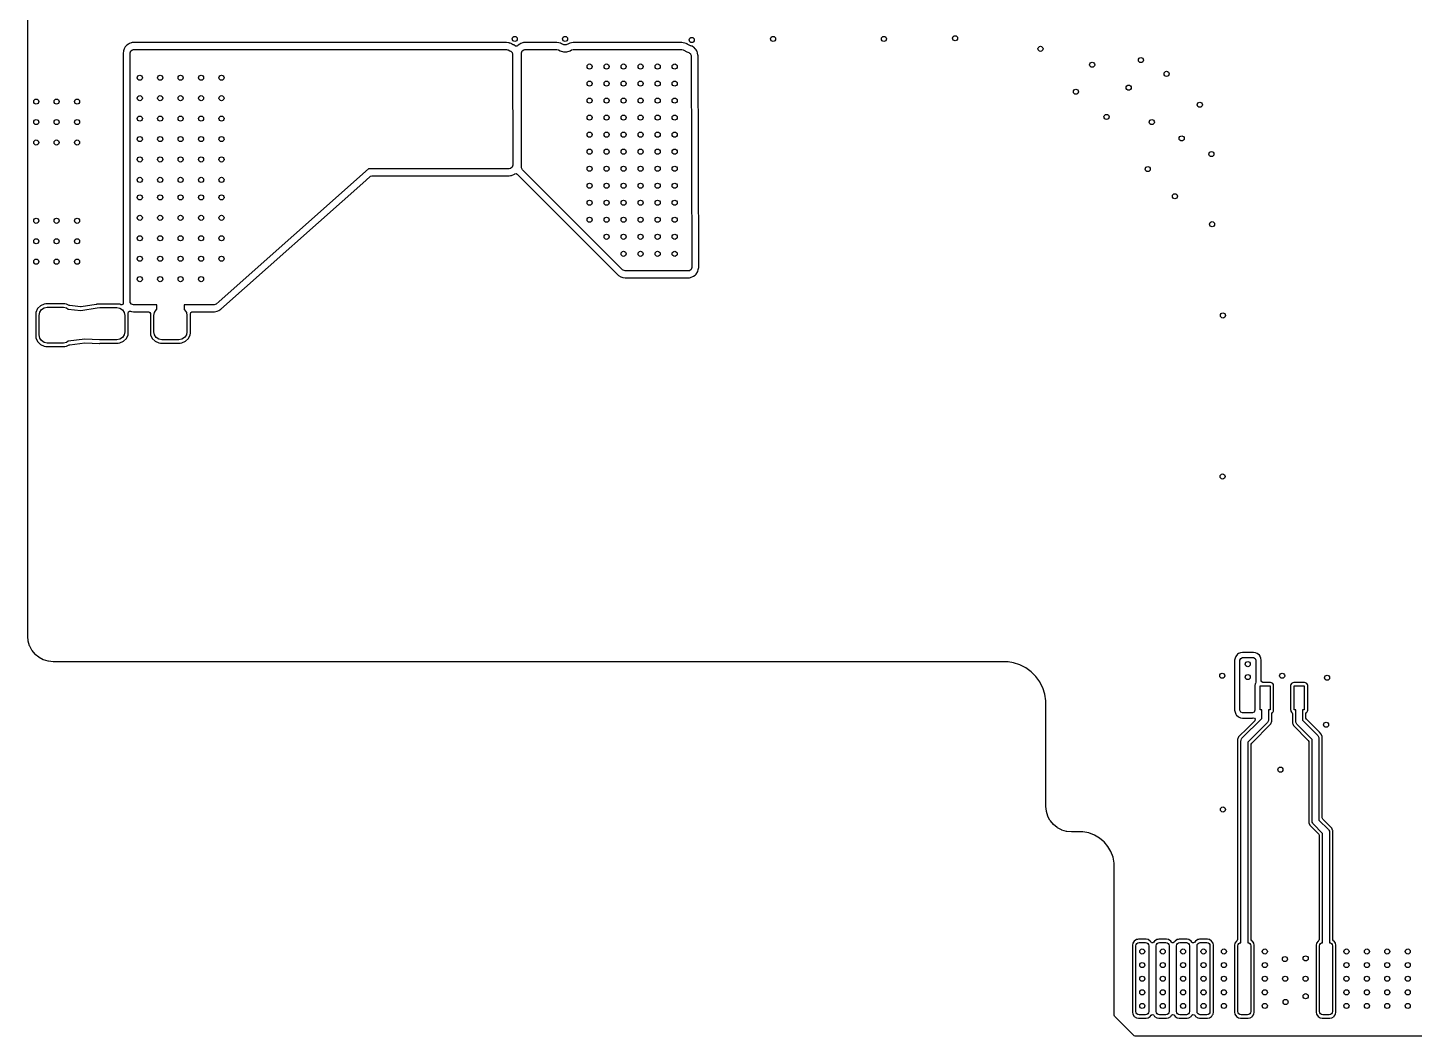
# Model space of a CAD drawing. Extents: x 114.9 to 199.6, y -137.1 to -76.7.
# Drawn here: x 114.88 to 155.62, y -137.15 to -107.53 of the extents above; entities that cross this region are included whole.
import ezdxf

# ---------------------------------------------------------------- set-up
doc = ezdxf.new("R2010")
doc.units = 0
doc.layers.add('BLACK', color=7, linetype='CONTINUOUS')

msp = doc.modelspace()

# ---------------------------------------------------------------- linework, layer by layer
at = {"layer": 'BLACK', "linetype": 'CONTINUOUS'}
for p, q in [((114.8805, -115.9379), (114.8805, -98.952501)), ((117.977736, -107.965386), (117.956865, -107.967029)), ((117.989, -107.9645), (117.977736, -107.965386)), ((128.949409, -107.9645), (117.989, -107.9645)), ((129.002595, -107.971502), (128.949409, -107.9645)), ((129.477736, -107.965386), (129.456865, -107.967029)), ((129.489, -107.9645), (129.477736, -107.965386)), ((130.429409, -107.9645), (129.489, -107.9645)), ((130.482594, -107.971502), (130.429409, -107.9645)), ((130.910591, -107.9645), (130.857404, -107.971501)), ((134.099149, -107.9645), (130.910591, -107.9645)), ((134.143707, -107.969389), (134.099149, -107.9645)), ((117.691145, -108.227041), (117.6845, -108.269)), ((117.6845, -108.269), (117.6845, -115.571)), ((117.694556, -108.205501), (117.691145, -108.227041)), ((117.694557, -108.205498), (117.694556, -108.205501)), ((117.713464, -108.147307), (117.694557, -108.205498)), ((117.713466, -108.147303), (117.713464, -108.147307)), ((117.747835, -108.08978), (117.713466, -108.147303)), ((117.760372, -108.068797), (117.747835, -108.08978)), ((117.760374, -108.068794), (117.760372, -108.068796)), ((117.760372, -108.068796), (117.760372, -108.068797)), ((117.788105, -108.044565), (117.760374, -108.068794)), ((117.788106, -108.044565), (117.788105, -108.044565)), ((117.78811, -108.044561), (117.788106, -108.044565)), ((117.788117, -108.044556), (117.78811, -108.044561)), ((117.837617, -108.008592), (117.788117, -108.044556)), ((117.873785, -107.993133), (117.837617, -108.008592)), ((117.92171, -107.972648), (117.873785, -107.993133)), ((117.89, -108.269), (117.908907, -108.210809)), ((117.89, -115.571), (117.89, -108.269)), ((117.908907, -108.210809), (117.958407, -108.174845)), ((117.921713, -107.972647), (117.92171, -107.972648)), ((117.926272, -107.971873), (117.921713, -107.972647)), ((117.952329, -107.967746), (117.926272, -107.971873)), ((117.956856, -107.96703), (117.952329, -107.967746)), ((117.95686, -107.967029), (117.956856, -107.96703)), ((117.956865, -107.967029), (117.95686, -107.967029)), ((117.958407, -108.174845), (117.989, -108.17)), ((117.989, -108.17), (128.949409, -108.17)), ((128.949409, -108.17), (128.981218, -108.178523)), ((128.981218, -108.178523), (128.993437, -108.180329)), ((128.993437, -108.180329), (128.996217, -108.181709)), ((128.996217, -108.181709), (129.045062, -108.20991)), ((129.021061, -107.976449), (129.002595, -107.971502)), ((129.022746, -107.976868), (129.021061, -107.976449)), ((129.023474, -107.977035), (129.022746, -107.976868)), ((129.023483, -107.977037), (129.023474, -107.977035)), ((129.023484, -107.977038), (129.023483, -107.977037)), ((129.024825, -107.977458), (129.023484, -107.977038)), ((129.034404, -107.980025), (129.024825, -107.977458)), ((129.034296, -107.980426), (129.034404, -107.980025)), ((129.052947, -107.986272), (129.034296, -107.980426)), ((129.045062, -108.20991), (129.062331, -108.214537)), ((129.052947, -107.986273), (129.052947, -107.986272)), ((129.082943, -107.995675), (129.052947, -107.986273)), ((129.062331, -108.214537), (129.071184, -108.218933)), ((129.071184, -108.218933), (129.114895, -108.261747)), ((129.092775, -108.005507), (129.082943, -107.995675)), ((129.125514, -108.019068), (129.092775, -108.005507)), ((129.114895, -108.261747), (129.126156, -108.307491)), ((129.129273, -108.021238), (129.125514, -108.019068)), ((129.126156, -108.307491), (129.129887, -111.570887)), ((129.146164, -108.027621), (129.129273, -108.021238)), ((129.155859, -108.031637), (129.146164, -108.027621)), ((129.156058, -108.031637), (129.155859, -108.031637)), ((129.162579, -108.034875), (129.156058, -108.031637)), ((129.208189, -108.067296), (129.162579, -108.034875)), ((129.210094, -108.068408), (129.208189, -108.067296)), ((129.231488, -108.074972), (129.210094, -108.068408)), ((129.239909, -108.07213), (129.231488, -108.074972)), ((129.247254, -108.07347), (129.239909, -108.07213)), ((129.25628, -108.066607), (129.247254, -108.07347)), ((129.267023, -108.062984), (129.25628, -108.066607)), ((129.288106, -108.044565), (129.267023, -108.062984)), ((129.28811, -108.044561), (129.288106, -108.044565)), ((129.288117, -108.044556), (129.28811, -108.044561)), ((129.337617, -108.008592), (129.288117, -108.044556)), ((129.373785, -107.993133), (129.337617, -108.008592)), ((129.42171, -107.972648), (129.373785, -107.993133)), ((129.39, -108.269), (129.408907, -108.210809)), ((129.39, -111.628992), (129.39, -108.269)), ((129.408907, -108.210809), (129.458407, -108.174845)), ((129.421713, -107.972647), (129.42171, -107.972648)), ((129.426272, -107.971873), (129.421713, -107.972647)), ((129.452329, -107.967746), (129.426272, -107.971873)), ((129.456856, -107.96703), (129.452329, -107.967746)), ((129.45686, -107.967029), (129.456856, -107.96703)), ((129.456865, -107.967029), (129.45686, -107.967029)), ((129.458407, -108.174845), (129.489, -108.17)), ((129.489, -108.17), (130.429409, -108.17)), ((130.429409, -108.17), (130.478909, -108.183263)), ((130.478909, -108.183263), (130.525062, -108.20991)), ((130.482596, -107.971502), (130.482594, -107.971502)), ((130.482599, -107.971503), (130.482596, -107.971502)), ((130.482608, -107.971505), (130.482599, -107.971503)), ((130.532086, -107.984762), (130.482608, -107.971505)), ((130.525062, -108.20991), (130.620565, -108.2355)), ((130.532102, -107.984768), (130.532086, -107.984762)), ((130.566131, -107.998863), (130.532102, -107.984768)), ((130.572775, -108.005507), (130.566131, -107.998863)), ((130.635859, -108.031637), (130.572775, -108.005507)), ((130.620565, -108.2355), (130.620567, -108.2355)), ((130.620567, -108.2355), (130.719433, -108.2355)), ((130.704141, -108.031637), (130.635859, -108.031637)), ((130.767225, -108.005507), (130.704141, -108.031637)), ((130.719433, -108.2355), (130.719435, -108.2355)), ((130.719435, -108.2355), (130.814938, -108.20991)), ((130.773869, -107.998862), (130.767225, -108.005507)), ((130.807905, -107.984764), (130.773869, -107.998862)), ((130.857404, -107.971501), (130.807905, -107.984764)), ((130.814938, -108.20991), (130.86109, -108.183263)), ((130.86109, -108.183263), (130.910591, -108.17)), ((130.910591, -108.17), (134.099149, -108.17)), ((134.099149, -108.17), (134.141061, -108.17931)), ((134.141061, -108.17931), (134.154599, -108.185636)), ((134.185608, -107.978696), (134.143707, -107.969389)), ((134.154599, -108.185636), (134.159438, -108.190475)), ((134.159438, -108.190475), (134.245062, -108.23991)), ((134.185618, -107.978699), (134.185608, -107.978696)), ((134.185623, -107.9787), (134.185618, -107.978699)), ((134.185628, -107.978701), (134.185623, -107.9787)), ((134.185629, -107.978702), (134.185628, -107.978701)), ((134.228052, -107.993131), (134.185629, -107.978702)), ((134.228054, -107.993132), (134.228052, -107.993131)), ((134.228057, -107.993133), (134.228054, -107.993132)), ((134.241595, -107.999459), (134.228057, -107.993133)), ((134.249228, -108.004808), (134.241595, -107.999459)), ((134.245062, -108.23991), (134.30526, -108.25604)), ((134.252839, -108.00711), (134.249228, -108.004808)), ((134.262187, -108.012507), (134.252839, -108.00711)), ((134.262188, -108.012507), (134.262187, -108.012507)), ((134.280138, -108.02287), (134.262188, -108.012507)), ((134.292775, -108.035507), (134.280138, -108.02287)), ((134.355859, -108.061637), (134.292775, -108.035507)), ((134.30526, -108.25604), (134.313146, -108.259725)), ((134.313146, -108.259725), (134.329452, -108.274955)), ((134.329452, -108.274955), (134.348172, -108.287112)), ((134.348172, -108.287112), (134.35136, -108.295418)), ((134.35136, -108.295418), (134.35786, -108.301489)), ((134.369685, -108.061637), (134.355859, -108.061637)), ((134.35786, -108.301489), (134.3621, -108.323398)), ((134.3621, -108.323398), (134.370098, -108.344234)), ((134.392241, -108.069856), (134.369685, -108.061637)), ((134.370098, -108.344234), (134.370234, -108.349105)), ((134.370234, -108.349105), (134.389689, -114.57069)), ((134.392255, -108.069862), (134.392241, -108.069856)), ((134.392257, -108.069863), (134.392255, -108.069862)), ((134.400143, -108.073548), (134.392257, -108.069863)), ((134.400145, -108.073549), (134.400143, -108.073548)), ((134.400146, -108.07355), (134.400145, -108.073549)), ((134.453414, -108.109542), (134.400146, -108.07355)), ((134.454921, -108.110743), (134.453414, -108.109542)), ((134.454934, -108.110725), (134.454921, -108.110743)), ((134.459972, -108.114664), (134.454934, -108.110725)), ((134.460096, -108.114766), (134.459972, -108.114664)), ((134.490667, -108.146266), (134.460096, -108.114766)), ((134.49163, -108.145236), (134.490667, -108.146266)), ((134.49813, -108.151307), (134.49163, -108.145236)), ((134.504057, -108.160063), (134.49813, -108.151307)), ((134.52379, -108.180395), (134.504057, -108.160063)), ((134.539524, -108.212453), (134.52379, -108.180395)), ((134.5494, -108.227041), (134.539524, -108.212453)), ((134.559617, -108.262444), (134.5494, -108.227041)), ((134.560425, -108.266622), (134.559617, -108.262444)), ((134.561949, -108.270591), (134.560425, -108.266622)), ((134.575518, -108.338499), (134.561949, -108.270591)), ((134.575654, -108.34337), (134.575518, -108.338499)), ((134.575733, -108.348462), (134.575654, -108.34337)), ((134.595188, -114.570047), (134.575733, -108.348462)), ((129.111046, -111.629099), (129.061587, -111.66512)), ((129.129887, -111.570887), (129.111046, -111.629099)), ((129.391219, -111.644479), (129.39, -111.628992)), ((124.89, -111.67), (120.501375, -115.571)), ((120.554659, -115.798587), (124.812523, -112.013819)), ((124.812523, -112.013819), (124.954208, -111.887877)), ((129.030887, -111.67), (124.89, -111.67)), ((124.954208, -111.887877), (124.986762, -111.8755)), ((124.986762, -111.8755), (129.030886, -111.8755)), ((129.030886, -111.8755), (129.030887, -111.8755)), ((129.061587, -111.66512), (129.030887, -111.67)), ((129.030887, -111.8755), (129.063148, -111.872952)), ((129.063148, -111.872952), (129.07757, -111.870659)), ((129.07757, -111.870659), (129.093818, -111.868077)), ((129.093818, -111.868077), (129.093837, -111.868073)), ((129.093837, -111.868073), (129.093848, -111.868072)), ((129.093848, -111.868072), (129.098513, -111.867275)), ((129.098513, -111.867275), (129.182568, -111.831234)), ((129.182568, -111.831234), (129.196289, -111.82124)), ((129.196289, -111.82124), (129.232744, -111.812442)), ((129.232744, -111.812442), (129.264744, -111.831999)), ((129.264744, -111.831999), (129.264778, -111.832046)), ((129.264778, -111.832046), (129.273684, -111.844304)), ((129.273684, -111.844304), (129.273691, -111.844312)), ((129.273691, -111.844312), (132.215686, -114.786307)), ((129.418996, -111.698996), (129.391219, -111.644479)), ((132.361004, -114.641004), (129.418996, -111.698996)), ((132.215686, -114.786307), (132.227543, -114.797268)), ((132.227543, -114.797268), (132.239354, -114.807356)), ((132.239354, -114.807356), (132.239355, -114.807357)), ((132.239355, -114.807357), (132.239357, -114.807358)), ((132.239357, -114.807358), (132.309315, -114.846536)), ((132.309315, -114.846536), (132.367506, -114.865443)), ((132.372817, -114.651093), (132.361004, -114.641004)), ((132.367506, -114.865443), (132.431008, -114.8755)), ((132.431008, -114.67), (132.372817, -114.651093)), ((134.290689, -114.67), (132.431008, -114.67)), ((132.431008, -114.8755), (132.431009, -114.8755)), ((132.431009, -114.8755), (134.290678, -114.8755)), ((134.290678, -114.8755), (134.290689, -114.8755)), ((134.321576, -114.665058), (134.290689, -114.67)), ((134.290689, -114.8755), (134.323157, -114.872919)), ((134.370963, -114.62894), (134.321576, -114.665058)), ((134.323157, -114.872919), (134.354044, -114.867977)), ((134.354044, -114.867977), (134.358901, -114.86714)), ((134.358901, -114.86714), (134.442885, -114.830933)), ((134.389689, -114.57069), (134.370963, -114.62894)), ((134.442885, -114.830933), (134.492272, -114.794815)), ((134.492272, -114.794815), (134.519939, -114.77049)), ((134.519939, -114.77049), (134.566602, -114.691833)), ((134.566602, -114.691833), (134.585328, -114.633583)), ((134.585328, -114.633583), (134.595188, -114.570047)), ((115.255638, -115.696357), (115.171357, -115.780638)), ((115.25564, -115.696356), (115.255638, -115.696357)), ((115.363671, -115.64598), (115.25564, -115.696356)), ((115.412896, -115.639501), (115.363671, -115.64598)), ((115.412901, -115.6395), (115.412896, -115.639501)), ((115.967099, -115.6395), (115.412901, -115.6395)), ((115.967103, -115.6395), (115.967099, -115.6395)), ((116.006484, -115.644684), (115.967103, -115.6395)), ((116.016331, -115.645981), (116.006484, -115.644684)), ((116.102163, -115.686005), (116.016331, -115.645981)), ((116.116521, -115.690183), (116.102163, -115.686005)), ((116.432992, -115.731546), (116.116521, -115.690183)), ((116.887947, -115.658642), (116.447315, -115.731306)), ((116.900678, -115.654706), (116.887947, -115.658642)), ((116.908668, -115.65098), (116.900678, -115.654706)), ((116.957896, -115.644501), (116.908668, -115.65098)), ((116.957901, -115.6445), (116.957896, -115.644501)), ((117.537099, -115.6445), (116.957901, -115.6445)), ((117.537103, -115.6445), (117.537099, -115.6445)), ((117.576484, -115.649684), (117.537103, -115.6445)), ((117.586331, -115.650981), (117.576484, -115.649684)), ((117.61972, -115.666551), (117.586331, -115.650981)), ((117.648091, -115.670539), (117.61972, -115.666551)), ((117.680068, -115.650945), (117.648091, -115.670539)), ((117.688825, -115.614479), (117.680068, -115.650945)), ((117.6845, -115.571), (117.684673, -115.573201)), ((117.684673, -115.573201), (117.687029, -115.603134)), ((117.687029, -115.603134), (117.687032, -115.603159)), ((117.687032, -115.603159), (117.688825, -115.614479)), ((117.894845, -115.601593), (117.89, -115.571)), ((117.930809, -115.651093), (117.894845, -115.601593)), ((117.989, -115.67), (117.930809, -115.651093)), ((118.6725, -115.67), (117.989, -115.67)), ((118.6725, -115.802576), (118.6725, -115.67)), ((120.35236, -115.67), (119.4725, -115.67)), ((119.4725, -115.67), (119.4725, -115.802576)), ((120.362078, -115.669522), (120.35236, -115.67)), ((120.418132, -115.644994), (120.362078, -115.669522)), ((120.501375, -115.571), (120.418132, -115.644994)), ((114.8805, -125.397593), (114.8805, -115.9379)), ((115.115422, -115.930898), (115.1145, -115.9379)), ((115.1145, -115.9379), (115.1145, -116.592098)), ((115.120981, -115.88867), (115.115422, -115.930898)), ((115.171356, -115.78064), (115.120981, -115.888668)), ((115.120981, -115.888668), (115.120981, -115.88867)), ((115.171357, -115.780638), (115.171356, -115.78064)), ((115.215, -115.9775), (115.233079, -115.886613)), ((115.215, -116.5525), (115.215, -115.9775)), ((115.233079, -115.886613), (115.284562, -115.809562)), ((115.284562, -115.809562), (115.361613, -115.758079)), ((115.361613, -115.758079), (115.4525, -115.74)), ((115.4525, -115.74), (115.9275, -115.74)), ((115.9275, -115.74), (116.018387, -115.758079)), ((116.018387, -115.758079), (116.068527, -115.791581)), ((116.068527, -115.791581), (116.069872, -115.790834)), ((116.069872, -115.790834), (116.072717, -115.790856)), ((116.072717, -115.790856), (116.441956, -115.839115)), ((116.447315, -115.731306), (116.432992, -115.731546)), ((116.441956, -115.839115), (116.916648, -115.760835)), ((116.916648, -115.760835), (116.917221, -115.760968)), ((116.917221, -115.760968), (116.9975, -115.745)), ((116.9975, -115.745), (117.4975, -115.745)), ((117.4975, -115.745), (117.588387, -115.763079)), ((117.588387, -115.763079), (117.665438, -115.814562)), ((117.665438, -115.814562), (117.716921, -115.891613)), ((117.716921, -115.891613), (117.735, -115.9825)), ((117.735, -115.9825), (117.735, -116.4575)), ((117.830961, -115.908425), (117.840668, -115.872202)), ((117.835499, -115.942898), (117.830961, -115.908425)), ((117.8355, -116.497103), (117.835499, -115.942898)), ((117.840668, -115.872202), (117.873147, -115.853451)), ((117.873147, -115.853451), (117.894683, -115.85543)), ((117.894683, -115.85543), (117.901932, -115.857786)), ((117.901932, -115.857786), (117.92549, -115.865441)), ((117.92549, -115.865441), (117.925494, -115.865441)), ((117.925494, -115.865441), (117.925498, -115.865443)), ((117.925498, -115.865443), (117.989, -115.8755)), ((117.989, -115.8755), (118.4375, -115.8755)), ((118.4375, -115.8755), (118.472148, -115.889852)), ((118.472148, -115.889852), (118.4865, -115.9245)), ((118.486082, -115.930878), (118.4845, -115.942897)), ((118.4845, -115.942897), (118.4845, -115.942899)), ((118.4845, -115.942899), (118.4845, -115.942902)), ((118.4845, -115.942902), (118.4845, -116.497098)), ((118.4865, -115.9245), (118.486082, -115.930878)), ((118.585, -115.9825), (118.603079, -115.891613)), ((118.585, -116.4575), (118.585, -115.9825)), ((118.603079, -115.891613), (118.654562, -115.814562)), ((118.654562, -115.814562), (118.6725, -115.802576)), ((119.4725, -115.802576), (119.490438, -115.814562)), ((119.490438, -115.814562), (119.541921, -115.891613)), ((119.541921, -115.891613), (119.56, -115.9825)), ((119.56, -115.9825), (119.56, -116.4575)), ((119.658919, -115.930894), (119.668627, -115.894669)), ((119.659132, -115.932519), (119.658919, -115.930894)), ((119.660499, -115.942898), (119.659132, -115.932519)), ((119.6605, -116.497103), (119.660499, -115.942898)), ((119.668627, -115.894669), (119.701106, -115.875919)), ((119.701106, -115.875919), (119.7075, -115.8755)), ((119.7075, -115.8755), (120.352367, -115.8755)), ((120.352367, -115.8755), (120.355572, -115.875421)), ((120.355572, -115.875421), (120.362456, -115.875252)), ((120.362456, -115.875252), (120.372174, -115.874774)), ((120.372174, -115.874774), (120.444459, -115.857787)), ((120.444459, -115.857787), (120.500513, -115.833259)), ((120.500513, -115.833259), (120.554659, -115.798587)), ((117.735, -116.4575), (117.716921, -116.548387)), ((117.829019, -116.54633), (117.8355, -116.497103)), ((118.4845, -116.497098), (118.484501, -116.497103)), ((118.484501, -116.497103), (118.49098, -116.546328)), ((118.603079, -116.548387), (118.585, -116.4575)), ((119.56, -116.4575), (119.541921, -116.548387)), ((119.654019, -116.54633), (119.6605, -116.497103)), ((115.1145, -116.592098), (115.114501, -116.592103)), ((115.114501, -116.592103), (115.12098, -116.641328)), ((115.12098, -116.641328), (115.171356, -116.749359)), ((115.171356, -116.749359), (115.171357, -116.749361)), ((115.171357, -116.749361), (115.255638, -116.833642)), ((115.233079, -116.643387), (115.215, -116.5525)), ((115.284562, -116.720438), (115.233079, -116.643387)), ((115.255638, -116.833642), (115.25564, -116.833643)), ((115.25564, -116.833643), (115.255641, -116.833644)), ((115.255641, -116.833644), (115.36367, -116.884019)), ((115.361613, -116.771921), (115.284562, -116.720438)), ((115.4525, -116.79), (115.361613, -116.771921)), ((115.36367, -116.884019), (115.412897, -116.8905)), ((115.412897, -116.8905), (115.967102, -116.890499)), ((115.9275, -116.79), (115.4525, -116.79)), ((116.018387, -116.771921), (115.9275, -116.79)), ((115.967102, -116.890499), (116.01633, -116.884019)), ((116.01633, -116.884019), (116.102172, -116.843989)), ((116.068959, -116.73813), (116.018387, -116.771921)), ((116.072723, -116.739142), (116.068959, -116.73813)), ((116.553504, -116.676304), (116.072723, -116.739142)), ((116.102172, -116.843989), (116.116522, -116.839814)), ((116.116522, -116.839814), (116.553968, -116.78264)), ((116.990116, -116.694689), (116.553504, -116.676304)), ((116.553968, -116.78264), (116.562363, -116.782271)), ((116.562363, -116.782271), (116.985678, -116.800096)), ((116.985678, -116.800096), (117.003656, -116.799317)), ((116.993642, -116.694232), (116.990116, -116.694689)), ((116.9975, -116.695), (116.993642, -116.694232)), ((117.4975, -116.695), (116.9975, -116.695)), ((117.003656, -116.799317), (117.007597, -116.798807)), ((117.007597, -116.798807), (117.007603, -116.798804)), ((117.007603, -116.798804), (117.01093, -116.797886)), ((117.01093, -116.797886), (117.011093, -116.798477)), ((117.011093, -116.798477), (117.025398, -116.795499)), ((117.025398, -116.795499), (117.537098, -116.795499)), ((117.588387, -116.676921), (117.4975, -116.695)), ((117.537098, -116.795499), (117.537102, -116.795499)), ((117.537102, -116.795499), (117.58633, -116.789019)), ((117.58633, -116.789019), (117.694359, -116.738644)), ((117.665438, -116.625438), (117.588387, -116.676921)), ((117.716921, -116.548387), (117.665438, -116.625438)), ((117.694359, -116.738644), (117.778644, -116.654359)), ((117.778644, -116.654359), (117.829019, -116.54633)), ((118.49098, -116.546328), (118.541356, -116.654359)), ((118.541356, -116.654359), (118.541357, -116.654361)), ((118.541357, -116.654361), (118.625638, -116.738642)), ((118.654562, -116.625438), (118.603079, -116.548387)), ((118.625638, -116.738642), (118.62564, -116.738643)), ((118.62564, -116.738643), (118.625641, -116.738644)), ((118.625641, -116.738644), (118.73367, -116.789019)), ((118.731613, -116.676921), (118.654562, -116.625438)), ((118.8225, -116.695), (118.731613, -116.676921)), ((118.73367, -116.789019), (118.782897, -116.7955)), ((118.782897, -116.7955), (119.362102, -116.795499)), ((119.3225, -116.695), (118.8225, -116.695)), ((119.413387, -116.676921), (119.3225, -116.695)), ((119.362102, -116.795499), (119.41133, -116.789019)), ((119.41133, -116.789019), (119.519359, -116.738644)), ((119.490438, -116.625438), (119.413387, -116.676921)), ((119.541921, -116.548387), (119.490438, -116.625438)), ((119.519359, -116.738644), (119.603644, -116.654359)), ((119.603644, -116.654359), (119.654019, -116.54633)), ((114.880736, -125.402396), (114.8805, -125.397593)), ((114.894428, -125.541417), (114.880736, -125.402396)), ((114.896302, -125.550838), (114.894428, -125.541417)), ((114.936151, -125.682205), (114.896302, -125.550838)), ((114.939824, -125.691072), (114.936151, -125.682205)), ((114.9815, -125.769042), (114.939824, -125.691072)), ((115.004539, -125.812144), (114.9815, -125.769042)), ((115.009875, -125.82013), (115.004539, -125.812144)), ((115.096961, -125.926245), (115.009875, -125.82013)), ((150.514493, -125.886336), (150.462165, -125.908011)), ((150.514502, -125.886334), (150.514493, -125.886336)), ((150.573994, -125.8745), (150.514502, -125.886334)), ((150.574, -125.8745), (150.573994, -125.8745)), ((150.896, -125.8745), (150.574, -125.8745)), ((150.896005, -125.8745), (150.896, -125.8745)), ((150.955497, -125.886334), (150.896005, -125.8745)), ((150.955506, -125.886336), (150.955497, -125.886334)), ((151.007832, -125.90801), (150.955506, -125.886336)), ((115.103754, -125.933038), (115.096961, -125.926245)), ((115.209869, -126.020124), (115.103754, -125.933038)), ((115.217855, -126.02546), (115.209869, -126.020124)), ((115.338923, -126.090173), (115.217855, -126.02546)), ((115.347798, -126.093849), (115.338923, -126.090173)), ((115.479161, -126.133697), (115.347798, -126.093849)), ((115.488582, -126.135571), (115.479161, -126.133697)), ((115.627604, -126.149264), (115.488582, -126.135571)), ((115.632407, -126.1495), (115.627604, -126.149264)), ((143.648416, -126.1495), (115.632407, -126.1495)), ((143.648417, -126.1495), (143.648416, -126.1495)), ((143.693482, -126.156637), (143.648417, -126.1495)), ((143.842823, -126.18029), (143.693482, -126.156637)), ((143.842826, -126.180291), (143.842823, -126.18029)), ((144.030026, -126.241116), (143.842826, -126.180291)), ((144.205399, -126.330472), (144.030026, -126.241116)), ((150.356334, -126.044502), (150.3445, -126.103994)), ((150.3445, -126.103994), (150.3445, -127.576005)), ((150.356336, -126.044493), (150.356334, -126.044502)), ((150.37801, -125.992167), (150.356336, -126.044493)), ((150.42701, -125.928309), (150.37801, -125.992167)), ((150.427011, -125.928308), (150.42701, -125.928309)), ((150.462165, -125.908011), (150.427011, -125.928308)), ((150.5, -126.104), (150.521674, -126.051674)), ((150.5, -127.576), (150.5, -126.104)), ((150.521674, -126.051674), (150.574, -126.03)), ((150.574, -126.03), (150.896, -126.03)), ((150.896, -126.03), (150.948326, -126.051674)), ((150.948326, -126.051674), (150.97, -126.104)), ((150.97, -126.104), (150.97, -126.746258)), ((151.007833, -125.908011), (151.007832, -125.90801)), ((151.071692, -125.957011), (151.007833, -125.908011)), ((151.089269, -125.987455), (151.071692, -125.957011)), ((151.091988, -125.992165), (151.089269, -125.987455)), ((151.113663, -126.044493), (151.091988, -125.992165)), ((151.113665, -126.044502), (151.113663, -126.044493)), ((151.125499, -126.103994), (151.113665, -126.044502)), ((151.1255, -126.104), (151.125499, -126.103994)), ((151.1255, -126.7105), (151.1255, -126.104)), ((144.364653, -126.446177), (144.205399, -126.330472)), ((144.503822, -126.585347), (144.364652, -126.446177)), ((144.364652, -126.446177), (144.364653, -126.446177)), ((144.503824, -126.58535), (144.503822, -126.585347)), ((144.503828, -126.585354), (144.503824, -126.58535)), ((144.619524, -126.744595), (144.503828, -126.585354)), ((144.619525, -126.744597), (144.619524, -126.744595)), ((144.619527, -126.7446), (144.619525, -126.744597)), ((144.672038, -126.84766), (144.619527, -126.7446)), ((144.708884, -126.919975), (144.672038, -126.84766)), ((144.769709, -127.107174), (144.708884, -126.919975)), ((144.769709, -127.107176), (144.769709, -127.107174)), ((144.8005, -127.301583), (144.769709, -127.107176)), ((150.948236, -126.801277), (150.939503, -126.84518)), ((150.939503, -126.84518), (150.939503, -127.576)), ((150.957529, -126.78737), (150.948236, -126.801277)), ((150.97, -126.746258), (150.957529, -126.78737)), ((151.090003, -127.56), (151.090003, -126.86)), ((151.090003, -126.86), (151.390003, -126.86)), ((151.139852, -126.745148), (151.1255, -126.7105)), ((151.1745, -126.7595), (151.139852, -126.745148)), ((151.399902, -126.7595), (151.1745, -126.7595)), ((151.390003, -126.86), (151.390003, -127.56)), ((151.399907, -126.7595), (151.399902, -126.7595)), ((151.429215, -126.76533), (151.399907, -126.7595)), ((151.46246, -126.787543), (151.429215, -126.76533)), ((151.48467, -126.820783), (151.46246, -126.787543)), ((151.48467, -126.820784), (151.48467, -126.820783)), ((151.484672, -126.820787), (151.48467, -126.820784)), ((151.490501, -126.850095), (151.484672, -126.820787)), ((151.490502, -126.850102), (151.490501, -126.850095)), ((151.490503, -127.569899), (151.490502, -126.850102)), ((151.995334, -126.820787), (151.989504, -126.850095)), ((151.989504, -126.850095), (151.989504, -127.569894)), ((152.017547, -126.787542), (151.995334, -126.820786)), ((151.995334, -126.820786), (151.995334, -126.820787)), ((152.050787, -126.765332), (152.017547, -126.787542)), ((152.050788, -126.765332), (152.050787, -126.765332)), ((152.05079, -126.765331), (152.050788, -126.765332)), ((152.050791, -126.765331), (152.05079, -126.765331)), ((152.080106, -126.759501), (152.050791, -126.765331)), ((152.080108, -126.7595), (152.080106, -126.759501)), ((152.080109, -126.7595), (152.080108, -126.7595)), ((152.399905, -126.7595), (152.080109, -126.7595)), ((152.090004, -127.56), (152.090004, -126.86)), ((152.090004, -126.86), (152.390004, -126.86)), ((152.390004, -126.86), (152.390004, -127.56)), ((152.429216, -126.76533), (152.399905, -126.7595)), ((152.462461, -126.787543), (152.429216, -126.76533)), ((152.484671, -126.820783), (152.462461, -126.787543)), ((152.484671, -126.820784), (152.484671, -126.820783)), ((152.484673, -126.820787), (152.484671, -126.820784)), ((152.490503, -126.850102), (152.484673, -126.820787)), ((152.490504, -127.569899), (152.490503, -126.850102)), ((144.8005, -130.397593), (144.8005, -127.301583)), ((150.3445, -127.576005), (150.356334, -127.635497)), ((150.356334, -127.635497), (150.356336, -127.635506)), ((150.356336, -127.635506), (150.378011, -127.687834)), ((150.378011, -127.687834), (150.388159, -127.705411)), ((150.388159, -127.705411), (150.398308, -127.722989)), ((150.398308, -127.722989), (150.453387, -127.765252)), ((150.453387, -127.765252), (150.462167, -127.771989)), ((150.462167, -127.771989), (150.514493, -127.793663)), ((150.521674, -127.628326), (150.5, -127.576)), ((150.514493, -127.793663), (150.514502, -127.793665)), ((150.514502, -127.793665), (150.573994, -127.805499)), ((150.574, -127.65), (150.521674, -127.628326)), ((150.559289, -128.399289), (151.140003, -127.818575)), ((150.573994, -127.805499), (150.574, -127.8055)), ((150.865503, -127.65), (150.574, -127.65)), ((150.574, -127.8055), (150.865503, -127.8055)), ((150.932845, -127.883604), (150.659086, -128.157364)), ((150.917829, -127.628326), (150.865503, -127.65)), ((150.865503, -127.8055), (150.888637, -127.800898)), ((150.888637, -127.800898), (150.925419, -127.808213)), ((150.939503, -127.576), (150.917829, -127.628326)), ((150.925419, -127.808213), (150.946255, -127.839395)), ((150.93894, -127.876178), (150.932845, -127.883604)), ((150.946255, -127.839395), (150.93894, -127.876178)), ((151.140003, -127.56), (151.090003, -127.56)), ((151.140003, -127.818575), (151.140003, -127.56)), ((151.323151, -127.915554), (151.310714, -127.930707)), ((151.338082, -127.879506), (151.323151, -127.915554)), ((151.340003, -127.859997), (151.338082, -127.879506)), ((151.390003, -127.56), (151.340003, -127.56)), ((151.340003, -127.56), (151.340003, -127.859997)), ((151.409979, -127.973571), (151.440503, -127.899879)), ((151.440503, -127.673319), (151.454855, -127.638671)), ((151.440503, -127.820114), (151.440503, -127.673319)), ((151.440503, -127.899879), (151.440503, -127.820114)), ((151.454855, -127.638671), (151.462283, -127.632575)), ((151.462283, -127.632575), (151.46246, -127.632457)), ((151.46246, -127.632457), (151.472347, -127.61766)), ((151.472347, -127.61766), (151.484671, -127.599216)), ((151.484671, -127.599216), (151.484672, -127.599212)), ((151.484672, -127.599212), (151.490502, -127.569904)), ((151.490502, -127.569904), (151.490503, -127.569899)), ((151.989504, -127.569894), (151.989505, -127.569898)), ((151.989505, -127.569898), (151.990719, -127.576)), ((151.990719, -127.576), (151.995335, -127.599213)), ((151.995335, -127.599213), (152.017249, -127.632012)), ((152.017249, -127.632012), (152.017547, -127.632457)), ((152.017547, -127.632457), (152.01772, -127.632573)), ((152.01772, -127.632573), (152.017838, -127.632749)), ((152.017838, -127.632749), (152.02096, -127.635871)), ((152.02096, -127.635871), (152.020339, -127.636491)), ((152.020339, -127.636491), (152.038561, -127.663752)), ((152.038561, -127.663752), (152.039504, -127.673319)), ((152.039504, -127.673319), (152.039504, -127.949887)), ((152.140004, -127.56), (152.090004, -127.56)), ((152.140004, -127.910004), (152.140004, -127.56)), ((152.141925, -127.929513), (152.140004, -127.910004)), ((152.390004, -127.56), (152.340004, -127.56)), ((152.340004, -127.56), (152.340004, -127.868582)), ((152.340004, -127.868582), (152.790711, -128.319289)), ((152.440504, -127.673319), (152.454856, -127.638671)), ((152.440504, -127.806658), (152.440504, -127.673319)), ((152.454856, -127.841306), (152.440504, -127.806658)), ((152.454856, -127.638671), (152.462284, -127.632575)), ((152.833574, -128.220024), (152.454856, -127.841306)), ((152.462284, -127.632575), (152.462461, -127.632457)), ((152.462461, -127.632457), (152.472348, -127.61766)), ((152.472348, -127.61766), (152.484672, -127.599216)), ((152.484672, -127.599216), (152.484673, -127.599212)), ((152.484673, -127.599212), (152.490503, -127.569904)), ((152.490503, -127.569904), (152.490504, -127.569899)), ((150.491198, -128.325252), (150.460024, -128.356425)), ((150.516426, -128.300024), (150.491198, -128.325252)), ((150.659086, -128.157364), (150.516426, -128.300024)), ((151.310714, -127.930707), (150.73, -128.511421)), ((150.844852, -128.538698), (151.409977, -127.973573)), ((151.409977, -127.973573), (151.409979, -127.973571)), ((152.039504, -127.949887), (152.049315, -127.973572)), ((152.049315, -127.973572), (152.070028, -128.023578)), ((152.070028, -128.023578), (152.070029, -128.023579)), ((152.070029, -128.023579), (152.070029, -128.02358)), ((152.070029, -128.02358), (152.505148, -128.458698)), ((152.156857, -127.965561), (152.141925, -127.929513)), ((152.169293, -127.980715), (152.156857, -127.965561)), ((152.62, -128.431422), (152.169293, -127.980715)), ((152.790711, -128.319289), (152.803147, -128.334443)), ((152.803147, -128.334443), (152.818079, -128.370491)), ((152.889976, -128.276426), (152.833574, -128.220024)), ((152.899751, -128.300025), (152.889976, -128.276426)), ((152.920499, -128.350116), (152.899751, -128.300025)), ((150.460024, -128.356425), (150.4295, -128.430116)), ((150.4295, -128.430116), (150.4295, -134.304174)), ((150.53, -128.47), (150.531921, -128.450491)), ((150.53, -134.400994), (150.53, -128.47)), ((150.531921, -128.450491), (150.546853, -128.414443)), ((150.546853, -128.414443), (150.559289, -128.399289)), ((150.73, -128.511421), (150.73, -134.400994)), ((150.8305, -128.573346), (150.844852, -128.538698)), ((150.8305, -134.304174), (150.8305, -128.573346)), ((152.505148, -128.458698), (152.5195, -128.493346)), ((152.5195, -128.493346), (152.5195, -130.800118)), ((152.62, -130.84), (152.62, -128.431422)), ((152.818079, -128.370491), (152.82, -128.39)), ((152.82, -128.39), (152.82, -130.798578)), ((152.9205, -128.35012), (152.920499, -128.350116)), ((152.9205, -130.736654), (152.9205, -128.35012)), ((144.800736, -130.402396), (144.8005, -130.397593)), ((144.814428, -130.541417), (144.800736, -130.402396)), ((144.816302, -130.550838), (144.814428, -130.541417)), ((144.856151, -130.682205), (144.816302, -130.550838)), ((144.859824, -130.691072), (144.856151, -130.682205)), ((144.918111, -130.800118), (144.859824, -130.691072)), ((152.934852, -130.771302), (152.9205, -130.736654)), ((153.143574, -130.980024), (152.934852, -130.771302)), ((144.924539, -130.812144), (144.918111, -130.800118)), ((144.929875, -130.82013), (144.924539, -130.812144)), ((145.016961, -130.926245), (144.929875, -130.82013)), ((145.023754, -130.933038), (145.016961, -130.926245)), ((145.129869, -131.020124), (145.023754, -130.933038)), ((145.137855, -131.02546), (145.129869, -131.020124)), ((145.258923, -131.090173), (145.137855, -131.02546)), ((145.267798, -131.093849), (145.258923, -131.090173)), ((145.399161, -131.133697), (145.267798, -131.093849)), ((145.408582, -131.135571), (145.399161, -131.133697)), ((145.547604, -131.149264), (145.408582, -131.135571)), ((145.552407, -131.1495), (145.547604, -131.149264)), ((145.887532, -131.1495), (145.552407, -131.1495)), ((146.059938, -131.179899), (145.887532, -131.1495)), ((146.059943, -131.1799), (146.059938, -131.179899)), ((146.224443, -131.239774), (146.059942, -131.1799)), ((146.059942, -131.1799), (146.059943, -131.1799)), ((152.5195, -130.800118), (152.5195, -130.879882)), ((152.5195, -130.879882), (152.550024, -130.953574)), ((152.550024, -130.953574), (152.550025, -130.953575)), ((152.550025, -130.953575), (152.550025, -130.953576)), ((152.550025, -130.953576), (152.815148, -131.218698)), ((152.621921, -130.859509), (152.62, -130.84)), ((152.636853, -130.895557), (152.621921, -130.859509)), ((152.649289, -130.910711), (152.636853, -130.895557)), ((152.93, -131.191422), (152.649289, -130.910711)), ((152.82, -130.798578), (153.100711, -131.079289)), ((153.100711, -131.079289), (153.113147, -131.094442)), ((153.113147, -131.094442), (153.113147, -131.094443)), ((153.113147, -131.094443), (153.128079, -131.130491)), ((153.128079, -131.130491), (153.13, -131.15)), ((153.13, -131.15), (153.13, -134.400994)), ((153.199976, -131.036426), (153.143574, -130.980024)), ((153.223181, -131.092448), (153.199976, -131.036426)), ((153.230499, -131.110116), (153.223181, -131.092448)), ((153.2305, -131.11012), (153.230499, -131.110116)), ((153.2305, -134.304174), (153.2305, -131.11012)), ((146.224451, -131.239778), (146.224443, -131.239774)), ((146.376054, -131.327307), (146.224451, -131.239778)), ((146.37606, -131.327312), (146.376054, -131.327307)), ((146.483149, -131.41717), (146.37606, -131.327312)), ((146.510163, -131.439837), (146.483149, -131.41717)), ((146.622692, -131.573945), (146.510163, -131.439837)), ((146.710225, -131.725555), (146.622692, -131.573945)), ((152.815148, -131.218698), (152.8295, -131.253346)), ((152.8295, -131.253346), (152.8295, -134.304174)), ((152.93, -134.400994), (152.93, -131.191422)), ((146.770101, -131.890062), (146.710225, -131.725555)), ((146.8005, -132.062468), (146.770101, -131.890062)), ((146.8005, -132.062474), (146.8005, -132.062468)), ((146.8005, -134.475745), (146.8005, -132.062474)), ((147.350843, -134.41872), (147.3395, -134.475745)), ((147.39405, -134.354052), (147.350843, -134.418718)), ((147.350843, -134.418718), (147.350843, -134.41872)), ((147.458717, -134.310844), (147.39405, -134.354052)), ((147.447231, -134.458645), (147.467825, -134.427825)), ((147.458719, -134.310843), (147.458717, -134.310844)), ((147.45872, -134.310843), (147.458719, -134.310843)), ((147.486011, -134.305415), (147.45872, -134.310843)), ((147.467825, -134.427825), (147.498645, -134.407231)), ((147.515748, -134.2995), (147.486011, -134.305415)), ((147.498645, -134.407231), (147.535, -134.4)), ((147.744251, -134.2995), (147.515748, -134.2995)), ((147.535, -134.4), (147.725, -134.4)), ((147.725, -134.4), (147.761355, -134.407231)), ((147.744255, -134.2995), (147.744251, -134.2995)), ((147.789875, -134.308574), (147.744255, -134.2995)), ((147.761355, -134.407231), (147.792175, -134.427825)), ((147.801281, -134.310843), (147.789875, -134.308574)), ((147.792175, -134.427825), (147.812769, -134.458645)), ((147.865947, -134.35405), (147.801281, -134.310843)), ((147.889258, -134.388938), (147.865947, -134.35405)), ((147.902777, -134.402457), (147.889258, -134.388938)), ((147.93956, -134.409773), (147.902777, -134.402457)), ((147.970742, -134.388938), (147.93956, -134.409773)), ((147.994051, -134.354051), (147.970742, -134.388938)), ((148.058717, -134.310844), (147.994051, -134.354051)), ((148.047231, -134.458645), (148.067825, -134.427825)), ((148.058719, -134.310843), (148.058717, -134.310844)), ((148.05872, -134.310843), (148.058719, -134.310843)), ((148.086011, -134.305415), (148.05872, -134.310843)), ((148.067825, -134.427825), (148.098645, -134.407231)), ((148.115748, -134.2995), (148.086011, -134.305415)), ((148.098645, -134.407231), (148.135, -134.4)), ((148.344251, -134.2995), (148.115748, -134.2995)), ((148.135, -134.4), (148.325, -134.4)), ((148.325, -134.4), (148.361355, -134.407231)), ((148.344255, -134.2995), (148.344251, -134.2995)), ((148.389875, -134.308574), (148.344255, -134.2995)), ((148.361355, -134.407231), (148.392175, -134.427825)), ((148.401281, -134.310843), (148.389875, -134.308574)), ((148.392175, -134.427825), (148.412769, -134.458645)), ((148.465947, -134.35405), (148.401281, -134.310843)), ((148.489258, -134.388938), (148.465947, -134.35405)), ((148.502777, -134.402457), (148.489258, -134.388938)), ((148.53956, -134.409773), (148.502777, -134.402457)), ((148.570742, -134.388938), (148.53956, -134.409773)), ((148.594051, -134.354051), (148.570742, -134.388938)), ((148.658717, -134.310844), (148.594051, -134.354051)), ((148.647231, -134.458645), (148.667825, -134.427825)), ((148.658719, -134.310843), (148.658717, -134.310844)), ((148.65872, -134.310843), (148.658719, -134.310843)), ((148.686011, -134.305415), (148.65872, -134.310843)), ((148.667825, -134.427825), (148.698645, -134.407231)), ((148.715748, -134.2995), (148.686011, -134.305415)), ((148.698645, -134.407231), (148.735, -134.4)), ((148.944251, -134.2995), (148.715748, -134.2995)), ((148.735, -134.4), (148.925, -134.4)), ((148.925, -134.4), (148.961355, -134.407231)), ((148.944255, -134.2995), (148.944251, -134.2995)), ((148.989875, -134.308574), (148.944255, -134.2995)), ((148.961355, -134.407231), (148.992175, -134.427825)), ((149.001281, -134.310843), (148.989875, -134.308574)), ((148.992175, -134.427825), (149.012769, -134.458645)), ((149.065947, -134.35405), (149.001281, -134.310843)), ((149.089258, -134.388938), (149.065947, -134.35405)), ((149.102777, -134.402457), (149.089258, -134.388938)), ((149.13956, -134.409773), (149.102777, -134.402457)), ((149.170742, -134.388938), (149.13956, -134.409773)), ((149.194051, -134.354051), (149.170742, -134.388938)), ((149.258717, -134.310844), (149.194051, -134.354051)), ((149.247231, -134.458645), (149.267825, -134.427825)), ((149.258719, -134.310843), (149.258717, -134.310844)), ((149.25872, -134.310843), (149.258719, -134.310843)), ((149.286011, -134.305415), (149.25872, -134.310843)), ((149.267825, -134.427825), (149.298645, -134.407231)), ((149.315748, -134.2995), (149.286011, -134.305415)), ((149.298645, -134.407231), (149.335, -134.4)), ((149.544251, -134.2995), (149.315748, -134.2995)), ((149.335, -134.4), (149.525, -134.4)), ((149.525, -134.4), (149.561355, -134.407231)), ((149.544255, -134.2995), (149.544251, -134.2995)), ((149.589875, -134.308574), (149.544255, -134.2995)), ((149.561355, -134.407231), (149.592175, -134.427825)), ((149.601281, -134.310843), (149.589875, -134.308574)), ((149.592175, -134.427825), (149.612769, -134.458645)), ((149.665947, -134.35405), (149.601281, -134.310843)), ((149.665948, -134.354052), (149.665947, -134.35405)), ((149.709157, -134.41872), (149.665948, -134.354052)), ((149.720499, -134.475745), (149.709157, -134.41872)), ((150.350843, -134.41872), (150.3395, -134.475745)), ((150.394051, -134.354052), (150.350843, -134.418719)), ((150.350843, -134.418719), (150.350843, -134.41872)), ((150.394056, -134.354048), (150.394051, -134.354052)), ((150.407724, -134.344915), (150.394056, -134.354048)), ((150.415148, -134.338822), (150.407724, -134.344915)), ((150.4295, -134.304174), (150.415148, -134.338822)), ((150.447231, -134.458645), (150.467825, -134.427825)), ((150.467825, -134.427825), (150.498645, -134.407231)), ((150.498645, -134.407231), (150.53, -134.400994)), ((150.73, -134.400994), (150.761355, -134.407231)), ((150.761355, -134.407231), (150.792175, -134.427825)), ((150.792175, -134.427825), (150.812769, -134.458645)), ((150.831441, -134.313732), (150.8305, -134.304174)), ((150.852276, -134.344915), (150.831441, -134.313732)), ((150.865943, -134.354048), (150.852276, -134.344915)), ((150.865947, -134.354051), (150.865943, -134.354048)), ((150.865948, -134.354052), (150.865947, -134.354051)), ((150.909157, -134.41872), (150.865948, -134.354052)), ((150.920499, -134.475746), (150.909157, -134.41872)), ((152.750843, -134.41872), (152.7395, -134.475745)), ((152.794051, -134.354052), (152.750843, -134.418719)), ((152.750843, -134.418719), (152.750843, -134.41872)), ((152.794056, -134.354048), (152.794051, -134.354052)), ((152.807724, -134.344915), (152.794056, -134.354048)), ((152.815148, -134.338822), (152.807724, -134.344915)), ((152.8295, -134.304174), (152.815148, -134.338822)), ((152.847231, -134.458645), (152.867825, -134.427825)), ((152.867825, -134.427825), (152.898645, -134.407231)), ((152.898645, -134.407231), (152.93, -134.400994)), ((153.13, -134.400994), (153.161355, -134.407231)), ((153.161355, -134.407231), (153.192175, -134.427825)), ((153.192175, -134.427825), (153.212769, -134.458645)), ((153.231441, -134.313732), (153.2305, -134.304174)), ((153.252276, -134.344915), (153.231441, -134.313732)), ((153.265943, -134.354048), (153.252276, -134.344915)), ((153.265947, -134.354051), (153.265943, -134.354048)), ((153.265948, -134.354052), (153.265947, -134.354051)), ((153.309157, -134.41872), (153.265948, -134.354052)), ((153.320499, -134.475745), (153.309157, -134.41872)), ((146.8005, -136.525943), (146.8005, -134.475745)), ((147.3395, -134.475745), (147.3395, -134.475746)), ((147.3395, -134.475746), (147.3395, -134.475748)), ((147.3395, -134.475748), (147.3395, -136.444251)), ((147.44, -134.495), (147.447231, -134.458645)), ((147.44, -136.425), (147.44, -134.495)), ((147.812769, -134.458645), (147.82, -134.495)), ((147.82, -134.495), (147.82, -136.425)), ((148.04, -134.495), (148.047231, -134.458645)), ((148.04, -136.425), (148.04, -134.495)), ((148.412769, -134.458645), (148.42, -134.495)), ((148.42, -134.495), (148.42, -136.425)), ((148.64, -134.495), (148.647231, -134.458645)), ((148.64, -136.425), (148.64, -134.495)), ((149.012769, -134.458645), (149.02, -134.495)), ((149.02, -134.495), (149.02, -136.425)), ((149.24, -134.495), (149.247231, -134.458645)), ((149.24, -136.425), (149.24, -134.495)), ((149.612769, -134.458645), (149.62, -134.495)), ((149.62, -134.495), (149.62, -136.425)), ((149.720499, -134.475746), (149.720499, -134.475745)), ((149.7205, -136.444255), (149.720499, -134.475746)), ((150.3395, -134.475745), (150.3395, -134.475746)), ((150.3395, -134.475746), (150.3395, -134.475748)), ((150.3395, -134.475748), (150.3395, -136.444251)), ((150.44, -134.495), (150.447231, -134.458645)), ((150.44, -136.425), (150.44, -134.495)), ((150.812769, -134.458645), (150.82, -134.495)), ((150.82, -134.495), (150.82, -136.425)), ((150.9205, -136.444255), (150.920499, -134.475746)), ((152.7395, -134.475745), (152.7395, -134.475746)), ((152.7395, -134.475746), (152.7395, -134.475748)), ((152.7395, -134.475748), (152.7395, -136.444251)), ((152.84, -134.495), (152.847231, -134.458645)), ((152.84, -136.425), (152.84, -134.495)), ((153.212769, -134.458645), (153.22, -134.495)), ((153.22, -134.495), (153.22, -136.425)), ((153.320499, -134.475746), (153.320499, -134.475745)), ((153.3205, -136.444255), (153.320499, -134.475746)), ((147.3395, -136.444251), (147.339501, -136.444254)), ((147.339501, -136.444254), (147.350843, -136.50128)), ((147.447231, -136.461355), (147.44, -136.425)), ((147.467825, -136.492175), (147.447231, -136.461355)), ((147.812769, -136.461355), (147.792175, -136.492175)), ((147.82, -136.425), (147.812769, -136.461355)), ((148.047231, -136.461355), (148.04, -136.425)), ((148.067825, -136.492175), (148.047231, -136.461355)), ((148.412769, -136.461355), (148.392175, -136.492175)), ((148.42, -136.425), (148.412769, -136.461355)), ((148.647231, -136.461355), (148.64, -136.425)), ((148.667825, -136.492175), (148.647231, -136.461355)), ((149.012769, -136.461355), (148.992175, -136.492175)), ((149.02, -136.425), (149.012769, -136.461355)), ((149.247231, -136.461355), (149.24, -136.425)), ((149.267825, -136.492175), (149.247231, -136.461355)), ((149.612769, -136.461355), (149.592175, -136.492175)), ((149.62, -136.425), (149.612769, -136.461355)), ((149.709157, -136.50128), (149.7205, -136.444255)), ((150.3395, -136.444251), (150.339501, -136.444254)), ((150.339501, -136.444254), (150.350843, -136.50128)), ((150.447231, -136.461355), (150.44, -136.425)), ((150.467825, -136.492175), (150.447231, -136.461355)), ((150.812769, -136.461355), (150.792175, -136.492175)), ((150.82, -136.425), (150.812769, -136.461355)), ((150.909157, -136.50128), (150.9205, -136.444255)), ((152.7395, -136.444251), (152.739501, -136.444254)), ((152.739501, -136.444254), (152.750843, -136.50128)), ((152.847231, -136.461355), (152.84, -136.425)), ((152.867825, -136.492175), (152.847231, -136.461355)), ((153.212769, -136.461355), (153.192175, -136.492175)), ((153.22, -136.425), (153.212769, -136.461355)), ((153.309157, -136.50128), (153.3205, -136.444255)), ((146.814852, -136.560591), (146.8005, -136.525943)), ((147.389409, -137.135148), (146.814852, -136.560591)), ((147.350843, -136.50128), (147.350843, -136.501281)), ((147.350843, -136.501281), (147.350844, -136.501282)), ((147.350844, -136.501282), (147.394052, -136.565949)), ((147.394052, -136.565949), (147.458718, -136.609156)), ((147.458718, -136.609156), (147.45872, -136.609157)), ((147.45872, -136.609157), (147.515745, -136.6205)), ((147.498645, -136.512769), (147.467825, -136.492175)), ((147.535, -136.52), (147.498645, -136.512769)), ((147.515745, -136.6205), (147.744254, -136.620499)), ((147.725, -136.52), (147.535, -136.52)), ((147.761355, -136.512769), (147.725, -136.52)), ((147.744254, -136.620499), (147.80128, -136.609157)), ((147.792175, -136.492175), (147.761355, -136.512769)), ((147.80128, -136.609157), (147.865948, -136.565948)), ((147.865948, -136.565948), (147.889257, -136.531061)), ((147.889257, -136.531061), (147.920438, -136.510226)), ((147.920438, -136.510226), (147.95722, -136.517541)), ((147.95722, -136.517541), (147.970741, -136.531061)), ((147.970741, -136.531061), (147.994052, -136.565949)), ((147.994052, -136.565949), (148.058718, -136.609156)), ((148.058718, -136.609156), (148.05872, -136.609157)), ((148.05872, -136.609157), (148.115745, -136.6205)), ((148.098645, -136.512769), (148.067825, -136.492175)), ((148.135, -136.52), (148.098645, -136.512769)), ((148.115745, -136.6205), (148.344254, -136.620499)), ((148.325, -136.52), (148.135, -136.52)), ((148.361355, -136.512769), (148.325, -136.52)), ((148.344254, -136.620499), (148.40128, -136.609157)), ((148.392175, -136.492175), (148.361355, -136.512769)), ((148.40128, -136.609157), (148.465948, -136.565948)), ((148.465948, -136.565948), (148.489257, -136.531061)), ((148.489257, -136.531061), (148.520438, -136.510226)), ((148.520438, -136.510226), (148.55722, -136.517541)), ((148.55722, -136.517541), (148.570741, -136.531061)), ((148.570741, -136.531061), (148.594052, -136.565949)), ((148.594052, -136.565949), (148.658718, -136.609156)), ((148.658718, -136.609156), (148.65872, -136.609157)), ((148.65872, -136.609157), (148.715745, -136.6205)), ((148.698645, -136.512769), (148.667825, -136.492175)), ((148.735, -136.52), (148.698645, -136.512769)), ((148.715745, -136.6205), (148.944254, -136.620499)), ((148.925, -136.52), (148.735, -136.52)), ((148.961355, -136.512769), (148.925, -136.52)), ((148.944254, -136.620499), (149.00128, -136.609157)), ((148.992175, -136.492175), (148.961355, -136.512769)), ((149.00128, -136.609157), (149.065948, -136.565948)), ((149.065948, -136.565948), (149.089257, -136.531061)), ((149.089257, -136.531061), (149.120438, -136.510226)), ((149.120438, -136.510226), (149.15722, -136.517541)), ((149.15722, -136.517541), (149.170741, -136.531061)), ((149.170741, -136.531061), (149.194052, -136.565949)), ((149.194052, -136.565949), (149.258718, -136.609156)), ((149.258718, -136.609156), (149.25872, -136.609157)), ((149.25872, -136.609157), (149.315745, -136.6205)), ((149.298645, -136.512769), (149.267825, -136.492175)), ((149.335, -136.52), (149.298645, -136.512769)), ((149.315745, -136.6205), (149.544254, -136.620499)), ((149.525, -136.52), (149.335, -136.52)), ((149.561355, -136.512769), (149.525, -136.52)), ((149.544254, -136.620499), (149.60128, -136.609157)), ((149.592175, -136.492175), (149.561355, -136.512769)), ((149.60128, -136.609157), (149.665948, -136.565948)), ((149.665948, -136.565948), (149.669528, -136.560591)), ((149.669528, -136.560591), (149.698292, -136.517541)), ((149.698292, -136.517541), (149.709157, -136.50128)), ((150.350843, -136.50128), (150.350843, -136.501281)), ((150.350843, -136.501281), (150.350844, -136.501282)), ((150.350844, -136.501282), (150.394052, -136.565949)), ((150.394052, -136.565949), (150.458718, -136.609156)), ((150.458718, -136.609156), (150.45872, -136.609157)), ((150.45872, -136.609157), (150.515745, -136.6205)), ((150.498645, -136.512769), (150.467825, -136.492175)), ((150.535, -136.52), (150.498645, -136.512769)), ((150.515745, -136.6205), (150.744254, -136.620499)), ((150.725, -136.52), (150.535, -136.52)), ((150.761355, -136.512769), (150.725, -136.52)), ((150.744254, -136.620499), (150.80128, -136.609157)), ((150.792175, -136.492175), (150.761355, -136.512769)), ((150.80128, -136.609157), (150.865948, -136.565948)), ((150.865948, -136.565948), (150.869528, -136.560591)), ((150.869528, -136.560591), (150.898292, -136.517541)), ((150.898292, -136.517541), (150.909157, -136.50128)), ((152.750843, -136.50128), (152.750843, -136.501281)), ((152.750843, -136.501281), (152.750844, -136.501282)), ((152.750844, -136.501282), (152.794052, -136.565949)), ((152.794052, -136.565949), (152.858718, -136.609156)), ((152.858718, -136.609156), (152.85872, -136.609157)), ((152.85872, -136.609157), (152.915745, -136.6205)), ((152.898645, -136.512769), (152.867825, -136.492175)), ((152.935, -136.52), (152.898645, -136.512769)), ((152.915745, -136.6205), (153.144254, -136.620499)), ((153.125, -136.52), (152.935, -136.52)), ((153.161355, -136.512769), (153.125, -136.52)), ((153.144254, -136.620499), (153.20128, -136.609157)), ((153.192175, -136.492175), (153.161355, -136.512769)), ((153.20128, -136.609157), (153.265948, -136.565948)), ((153.265948, -136.565948), (153.269528, -136.560591)), ((153.269528, -136.560591), (153.298292, -136.517541)), ((153.298292, -136.517541), (153.309157, -136.50128)), ((147.424057, -137.1495), (147.389409, -137.135148)), ((164.035943, -137.1495), (147.424057, -137.1495))]:
    msp.add_line(p, q, dxfattribs=at)
at = {"layer": 'BLACK'}
for centre in [(129.19, -107.86), (130.67, -107.86), (134.39, -107.89), (136.78, -107.86), (140.04, -107.86), (142.13, -107.84), (144.64, -108.15), (131.39, -108.67), (131.89, -108.67), (132.39, -108.67), (132.89, -108.67), (133.39, -108.67), (133.89, -108.67), (146.157552, -108.617539), (147.59, -108.48), (118.1735, -108.9985), (118.7735, -108.9985), (119.3735, -108.9985), (119.9735, -108.9985), (120.5735, -108.9985), (131.39, -109.17), (131.89, -109.17), (132.39, -109.17), (132.89, -109.17), (133.39, -109.17), (133.89, -109.17), (148.345137, -108.884725), (118.1735, -109.5985), (118.7735, -109.5985), (119.3735, -109.5985), (119.9735, -109.5985), (120.5735, -109.5985), (131.39, -109.67), (131.89, -109.67), (132.39, -109.67), (132.89, -109.67), (133.39, -109.67), (133.89, -109.67), (145.68, -109.41), (147.23, -109.29), (115.13, -109.7), (115.73, -109.7), (116.33, -109.7), (149.32, -109.79), (115.13, -110.3), (115.73, -110.3), (116.33, -110.3), (118.1735, -110.1985), (118.7735, -110.1985), (119.3735, -110.1985), (119.9735, -110.1985), (120.5735, -110.1985), (131.39, -110.17), (131.89, -110.17), (132.39, -110.17), (132.89, -110.17), (133.39, -110.17), (133.89, -110.17), (146.58, -110.15), (147.91, -110.3), (118.1735, -110.7985), (118.7735, -110.7985), (119.3735, -110.7985), (119.9735, -110.7985), (120.5735, -110.7985), (131.39, -110.67), (131.89, -110.67), (132.39, -110.67), (132.89, -110.67), (133.39, -110.67), (133.89, -110.67), (148.787663, -110.780074), (115.13, -110.9), (115.73, -110.9), (116.33, -110.9), (131.39, -111.17), (131.89, -111.17), (132.39, -111.17), (132.89, -111.17), (133.39, -111.17), (133.89, -111.17), (149.66, -111.24), (118.1735, -111.3985), (118.7735, -111.3985), (119.3735, -111.3985), (119.9735, -111.3985), (120.5735, -111.3985), (131.39, -111.67), (131.89, -111.67), (132.39, -111.67), (132.89, -111.67), (133.39, -111.67), (133.89, -111.67), (147.79, -111.68), (118.1735, -111.9985), (118.7735, -111.9985), (119.3735, -111.9985), (119.9735, -111.9985), (120.5735, -111.9985), (118.1735, -112.5135), (118.7735, -112.5135), (119.3735, -112.5135), (119.9735, -112.5135), (120.5735, -112.5135), (131.39, -112.17), (131.89, -112.17), (132.39, -112.17), (132.89, -112.17), (133.39, -112.17), (133.89, -112.17), (148.59, -112.48), (131.39, -112.67), (131.89, -112.67), (132.39, -112.67), (132.89, -112.67), (133.39, -112.67), (133.89, -112.67), (115.13, -113.2), (115.73, -113.2), (116.33, -113.2), (118.1735, -113.1135), (118.7735, -113.1135), (119.3735, -113.1135), (119.9735, -113.1135), (120.5735, -113.1135), (131.39, -113.17), (131.89, -113.17), (132.39, -113.17), (132.89, -113.17), (133.39, -113.17), (133.89, -113.17), (149.68, -113.3), (118.1735, -113.7135), (118.7735, -113.7135), (119.3735, -113.7135), (119.9735, -113.7135), (120.5735, -113.7135), (131.89, -113.67), (132.39, -113.67), (132.89, -113.67), (133.39, -113.67), (133.89, -113.67), (115.13, -113.8), (115.73, -113.8), (116.33, -113.8), (115.13, -114.4), (115.73, -114.4), (116.33, -114.4), (118.1735, -114.3135), (118.7735, -114.3135), (119.3735, -114.3135), (119.9735, -114.3135), (120.5735, -114.3135), (132.39, -114.17), (132.89, -114.17), (133.39, -114.17), (133.89, -114.17), (118.1735, -114.9135), (118.7735, -114.9135), (119.3735, -114.9135), (119.9735, -114.9135), (150, -115.98), (149.99, -120.71), (150.73, -126.22), (149.98, -126.56), (150.73, -126.6), (151.74, -126.56), (153.06, -126.62), (153.03, -128), (151.69, -129.32), (150, -130.49), (147.63, -134.66), (148.23, -134.66), (148.83, -134.66), (149.43, -134.66), (150.03, -134.66), (151.23, -134.66), (151.821, -134.8835), (152.431, -134.8635), (153.63, -134.66), (154.23, -134.66), (154.83, -134.66), (155.43, -134.66), (147.63, -135.06), (148.23, -135.06), (148.83, -135.06), (149.43, -135.06), (150.03, -135.06), (151.23, -135.06), (153.63, -135.06), (154.23, -135.06), (154.83, -135.06), (155.43, -135.06), (147.63, -135.46), (148.23, -135.46), (148.83, -135.46), (149.43, -135.46), (150.03, -135.46), (151.23, -135.46), (151.83, -135.46), (152.43, -135.46), (153.63, -135.46), (154.23, -135.46), (154.83, -135.46), (155.43, -135.46), (147.63, -135.86), (148.23, -135.86), (148.83, -135.86), (149.43, -135.86), (150.03, -135.86), (151.23, -135.86), (151.841, -136.1435), (152.431, -135.9735), (153.63, -135.86), (154.23, -135.86), (154.83, -135.86), (155.43, -135.86), (147.63, -136.26), (148.23, -136.26), (148.83, -136.26), (149.43, -136.26), (150.03, -136.26), (151.23, -136.26), (153.63, -136.26), (154.23, -136.26), (154.83, -136.26), (155.43, -136.26)]:
    msp.add_circle(centre, 0.075, dxfattribs=at)

doc.saveas('drawing.dxf')
